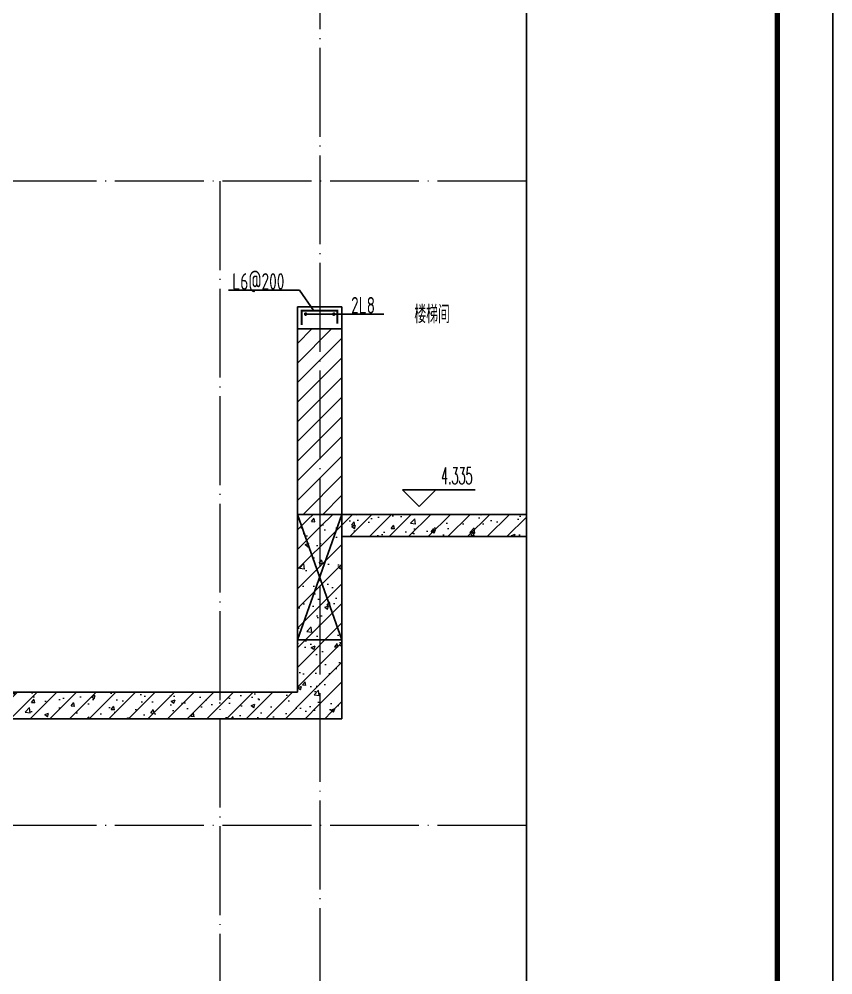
# Model space of a CAD drawing. Extents: x -461650 to 361314, y 245336 to 769729.
# Drawn here: x 333740 to 337404, y 662350 to 666653 of the extents above; entities that cross this region are included whole.
import ezdxf

# ---------------------------------------------------------------- set-up
doc = ezdxf.new("R2010")
doc.units = 0
doc.header["$LTSCALE"] = 1000
doc.linetypes.add('DOTE', pattern=[2.42, 2, -0.2, 0.02, -0.2])
doc.layers.get('0').update_dxf_attribs({"linetype": 'CONTINUOUS'})
for name, color, linetype in [('DIM_ELEV', 3, 'CONTINUOUS'), ('DIM_SYMB', 3, 'CONTINUOUS'), ('PUB_TEXT', 2, 'CONTINUOUS'), ('REIN', 6, 'CONTINUOUS'), ('S-大样-砼线', 7, 'CONTINUOUS'), ('S-引出线', 40, 'CONTINUOUS'), ('TEXT', 2, 'CONTINUOUS'), ('WALL', 5, 'CONTINUOUS'), ('yichutu', 7, 'CONTINUOUS')]:
    doc.layers.add(name, color=color, linetype=linetype)
for name, color, linetype, lineweight in [('DOTE', 19, 'DOTE', 9), ('PUB_HATCH', 8, 'CONTINUOUS', 9), ('图框', 9, 'CONTINUOUS', 18)]:
    doc.layers.add(name, color=color, linetype=linetype, lineweight=lineweight)
doc.styles.add('_TCH_DIM', font='SIMPLEX.shx', dxfattribs={"width": 0.7, "bigfont": 'GBCBIG.shx'})
doc.styles.add('TSSD_REIN', font='tssdeng.shx', dxfattribs={"width": 0.7, "height": 300, "bigfont": 'tssdchn.shx'})
doc.styles.add('w', font='tssdeng.shx', dxfattribs={"width": 0.8, "bigfont": 'tssdchn.shx'})
pattern_1 = [(45, (-737876.647, 828566.014), (-44.194174, 44.194174), []), (50, (-737876.65, 828566.01), (179.315046, -15.688034), [18.75, -206.25]), (355, (-737876.65, 828566.01), (-34.687833, 188.048033), [15, -165]), (100.4514, (-737861.7, 828564.7), (144.627345, 172.359886), [15.935047, -175.285528]), (46.1842, (-737876.65, 828616.01), (266.81026, -41.379754), [28.125, -309.375]), (96.6356, (-737854.4, 828612.57), (233.665676, 243.52947), [23.90257, -262.92825]), (351.1842, (-737876.65, 828616.01), (233.665486, 243.52965), [22.5, -247.5]), (21, (-737851.65, 828603.51), (149.226763, -100.654723), [18.75, -206.25]), (326, (-737851.65, 828603.51), (60.828833, 181.28751), [15, -165]), (71.4514, (-737839.21, 828595.13), (210.055657, 80.632624), [15.935047, -175.285528]), (37.5, (-737876.647, 828566.014), (3.039964, 83.2234635), [0, -163, 0, -167.5, 0, -165.625]), (7.5, (-737876.65, 828566.01), (65.767384, 98.602928), [0, -95.5, 0, -159.25, 0, -63.125]), (327.5, (-737932.397, 828566.014), (133.455609, -5.638718), [0, -62.5, 0, -195, 0, -258.75]), (317.5, (-737957.4, 828566.01), (145.796542, 25.026246), [0, -81.25, 0, -129.5, 0, -183.75])]

# ---------------------------------------------------------------- blocks, each defined once
blk = doc.blocks.new('GFDDDDRG')
at = {"layer": '图框'}
blk.add_lwpolyline([(923309.8, -107437), (923309.8, -159999.5), (893609.8, -159999.5), (893609.8, -107437)], close=True, dxfattribs=at)
blk.add_lwpolyline([(923309.8, -107437), (923309.8, -159999.5), (893609.8, -159999.5), (893609.8, -107437)], close=True, dxfattribs=at)
at = {"layer": '图框', "const_width": 50}
blk.add_lwpolyline([(894109.8, -159499.5), (922809.8, -159499.5), (922809.8, -108687), (894109.8, -108687)], close=True, dxfattribs=at)
blk = doc.blocks.new('yct-1051-594-26275-14850-25-1002.0')
at = {"layer": 'yichutu', "color": 7}
blk.add_lwpolyline([(0, 0), (0, 14850), (26275, 14850), (26275, 0)], close=True, dxfattribs=at)
blk = doc.blocks.new('20210809.04070727')
at = {"layer": 'REIN', "const_width": 9}
blk.add_lwpolyline([(87484.2, 67933.8), (87484.2, 67997.6), (87644.1, 67997.6), (87644.1, 67939.6)], dxfattribs=at)
at = {"layer": 'REIN', "const_width": 8}
for points in [[(87497.7, 67982.5, 1), (87505.7, 67982.5, 1)], [(87625.1, 67982.5, 1), (87633.1, 67982.5, 1)]]:
    blk.add_lwpolyline(points, format="xyb", close=True, dxfattribs=at)
at = {"layer": 'S-大样-砼线'}
for p, q in [((87465.2, 67080.9), (87665.2, 66515.9)), ((87665.2, 67080.9), (87465.2, 66515.9))]:
    blk.add_line(p, q, dxfattribs=at)
blk.add_lwpolyline([(87665.2, 67080.9), (87465.2, 67080.9), (87465.2, 66515.9), (87665.2, 66515.9)], close=True, dxfattribs=at)
at = {"layer": 'S-引出线'}
for p, q in [((87474.6, 68089.8), (87154.5, 68089.8)), ((87538.8, 67997.6), (87474.6, 68089.8)), ((87501.7, 67982.5), (87853.3, 67982.5))]:
    blk.add_line(p, q, dxfattribs=at)
at = {"layer": 'TEXT', "style": 'w', "width": 0.7}
for s, p in [('L6@200', (87171.5, 68092)), ('2L8', (87706.2, 67984.9))]:
    blk.add_text(s, height=75, rotation=0, dxfattribs=at).set_placement(p)

msp = doc.modelspace()

# ---------------------------------------------------------------- hatches: boundary and pattern name
at = {"layer": 'PUB_HATCH'}
h = msp.add_hatch(dxfattribs=at)
h.set_pattern_fill('普通砖', color=256, scale=25, style=0)
h.set_pattern_definition([(45, (-737876.647, 828610.89), (-44.1941915, 44.1941915), [])])
h.paths.add_polyline_path([(335193.68, 665258), (334993.68, 665258), (334993.69, 664423), (335193.69, 664423)])
h = msp.add_hatch(dxfattribs=at)
h.set_pattern_fill('钢筋混凝土', color=256, scale=25, style=0)
h.set_pattern_definition(pattern_1)
h.paths.add_polyline_path([(335193.64, 664323), (334993.64, 664423), (334993.64, 663622.98), (335193.63, 663502.98)])
h = msp.add_hatch(dxfattribs=at)
h.set_pattern_fill('钢筋混凝土', color=256, scale=25, style=0)
h.set_pattern_definition(pattern_1)
h.paths.add_polyline_path([(336023.85, 664423), (334993.64, 664423), (335193.64, 664323), (336023.85, 664323)])
h = msp.add_hatch(dxfattribs=at)
h.set_pattern_fill('钢筋混凝土', color=256, scale=25, style=0)
h.set_pattern_definition(pattern_1)
h.paths.add_polyline_path([(335193.63, 663502.98), (334993.64, 663622.98), (332243.66, 663622.98), (332176.99, 663582.98), (332243.66, 663502.98)])

# ---------------------------------------------------------------- linework, layer by layer
at = {"layer": 'DIM_ELEV', "color": 6}
for p, q in [((335541.12, 664457.99), (335466.12, 664532.99)), ((335466.12, 664532.99), (335794.12, 664532.99)), ((335541.12, 664457.99), (335616.12, 664532.99))]:
    msp.add_line(p, q, dxfattribs=at)
at = {"layer": 'DIM_SYMB'}
msp.add_lwpolyline([(336023.86, 678043), (336023.86, 668411.12), (336076.36, 668392.01), (335971.36, 668373.49), (336023.86, 668354.87), (336023.86, 658722.98)], dxfattribs=at)
at = {"layer": 'DOTE', "color": 1, "linetype": 'DOTE', "ltscale": 0.2}
for p, q in [((335093.63, 678622.98), (335093.65, 659023)), ((336023.86, 665922.98), (330916.64, 665922.98)), ((334643.65, 665922.98), (334643.65, 659023)), ((336023.86, 663022.98), (330916.64, 663022.98))]:
    msp.add_line(p, q, dxfattribs=at)
at = {"layer": 'WALL'}
for p, q in [((334993.61, 665358), (334993.61, 665258)), ((335193.61, 665358), (334993.61, 665358)), ((335193.61, 665358), (335193.61, 665258)), ((335193.61, 665258), (334993.61, 665258)), ((334993.68, 665258), (334993.69, 664423)), ((335193.61, 665258), (335193.68, 665258)), ((335193.68, 665258), (335193.69, 664423)), ((334993.64, 664423), (334993.64, 663622.98)), ((336023.85, 664423), (334993.64, 664423)), ((336023.85, 664323), (336023.85, 664423)), ((335193.64, 664323), (335193.63, 663502.98)), ((336023.85, 664323), (335193.64, 664323)), ((334993.64, 663622.98), (332243.66, 663622.98)), ((335193.63, 663502.98), (332243.66, 663502.98))]:
    msp.add_line(p, q, dxfattribs=at)

# ---------------------------------------------------------------- block references
at = {"xscale": 0.5, "yscale": 0.5, "zscale": 0.5}
msp.add_blockref('GFDDDDRG', (-124251.04, 734849.49), dxfattribs=at)
at = {"layer": 'REIN'}
msp.add_blockref('20210809.04070727', (247528.43, 597342.06), dxfattribs=at)
at = {"layer": 'yichutu', "rotation": 270}
msp.add_blockref('yct-1051-594-26275-14850-25-1002.0', (322553.85, 681131.01), dxfattribs=at)

# ---------------------------------------------------------------- texts
at = {"layer": 'PUB_TEXT', "style": 'TSSD_REIN', "width": 0.7}
msp.add_text('楼梯间', height=80, dxfattribs=at).set_placement((335519.65, 665283.62))
at = {"layer": 'PUB_TEXT', "color": 6, "style": '_TCH_DIM', "width": 0.494118}
msp.add_text('4.335', height=74.375, dxfattribs=at).set_placement((335639.62, 664559.24))

doc.saveas('drawing.dxf')
